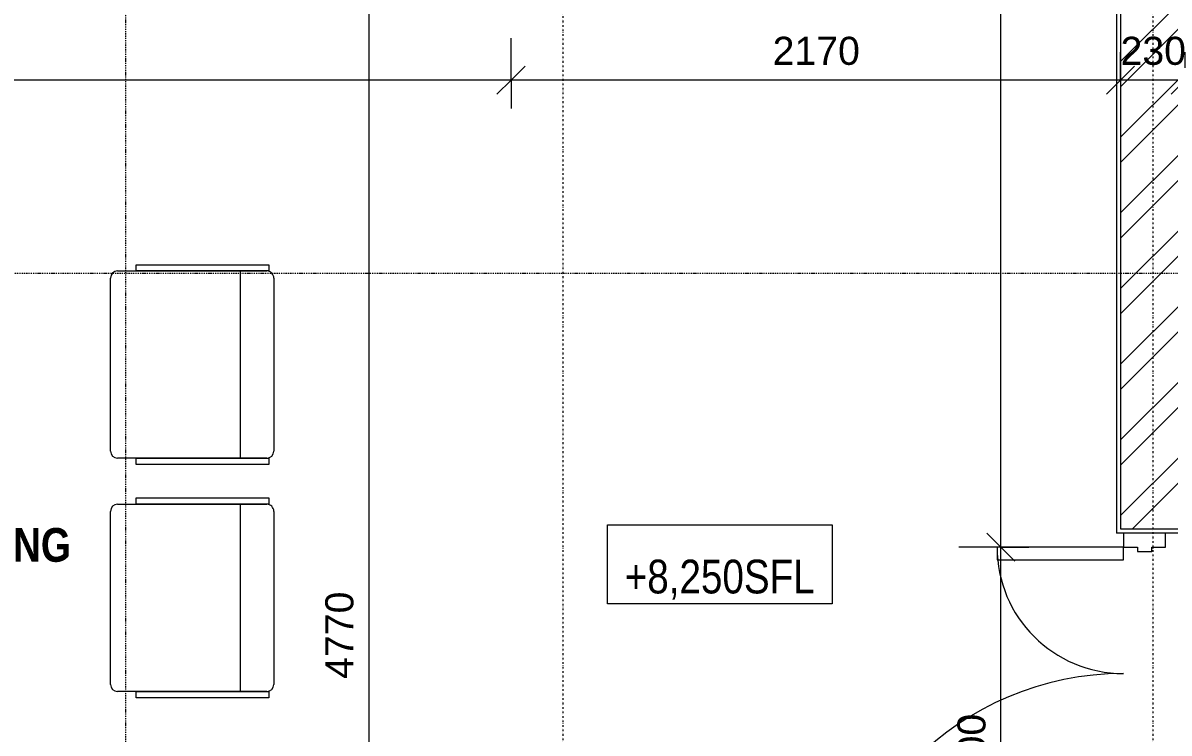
# Model space of a CAD drawing. Header units: millimetres. Extents: x -20313 to 11793, y -15775 to 12805.
# Drawn here: x -8393 to -4313, y -1638 to 890 of the extents above; entities that cross this region are included whole.
import ezdxf

# ---------------------------------------------------------------- set-up
doc = ezdxf.new("R2010")
doc.units = ezdxf.units.MM
doc.linetypes.add('Dash dot', pattern=[15.875, 6.35, -4.7625, 0, -4.7625])
doc.linetypes.add('TD_Level Line', pattern=[8, 4, -2, 0, -2])
for name, color, linetype, lineweight in [('A-ANNO-DIMS', 211, 'Continuous', 9), ('A-ANNO-DIMS-100', 211, 'Continuous', 9), ('A-AREA-IDEN', 2, 'Continuous', 9), ('A-DOOR', 31, 'Continuous', 5), ('A-DOOR-FRAM', 31, 'Continuous', 5), ('A-WALL', 113, 'Continuous', 5), ('A-WALL-PATT', 111, 'Continuous', 18), ('G-ANNO-DIMS', 111, 'Continuous', 9), ('G-ANNO-SYMB', 111, 'Continuous', 9), ('I-FURN', 30, 'Continuous', 5), ('I-WALL', 2, 'Continuous', 5), ('S-GRID', 1, 'Continuous', 9)]:
    doc.layers.add(name, color=color, linetype=linetype, lineweight=lineweight)
doc.styles.add('Arial Narrow_1', font='ARIALN.TTF', dxfattribs={"height": 120})
doc.styles.add('Arial Narrow_B_1', font='ARIALNB.TTF', dxfattribs={"height": 120})
doc.styles.add('Arial_2', font='arial.ttf', dxfattribs={"height": 100})
doc.dimstyles.new('Arial_1_0', dxfattribs={"dimscale": 304.8, "dimtxt": 102.02594, "dimasz": 0.328084, "dimexe": 0.328084, "dimexo": 0.0625, "dimgap": 0.082021, "dimtad": 1, "dimdec": 0, "dimzin": 0, "dimdsep": 46, "dimtxsty": 'Arial_2', "dimblk1": 'OBLIQUE', "dimblk2": 'OBLIQUE', "dimsah": 1, "dimcen": 0.09, "dimdle": 0.328084, "dimazin": 0, "dimtfac": 1, "dimtdec": 4, "dimtix": 1, "dimtmove": 0, "dimatfit": 3, "dimfxl": 0.492126, "dimfxlon": 1, "dimtvp": 1, "dimtolj": 1, "dimtzin": 0, "dimarcsym": 2})

# ---------------------------------------------------------------- blocks, each defined once
blk = doc.blocks.new('Haworth_Chair_AsterX_XFrame - Aster X-1090279-02_Pent floor')
at = {"layer": 'I-FURN'}
for p, q in [((-308, 295.9), (308, 295.9)), ((-333.4, -260.4), (-333.4, 270.5)), ((333.4, 270.5), (333.4, -260.4)), ((-355.6, 204.6), (-333.4, 204.6)), ((-355.6, -268.2), (-355.6, 204.6)), ((-333.4, 204.6), (-333.4, -268.2)), ((333.4, 204.6), (355.6, 204.6)), ((333.4, -268.2), (333.4, 204.6)), ((355.6, 204.6), (355.6, -268.2)), ((-333.4, -167.6), (333.4, -167.6)), ((-333.4, -268.2), (-355.6, -268.2)), ((355.6, -268.2), (333.4, -268.2)), ((308, -285.8), (-308, -285.8))]:
    blk.add_line(p, q, dxfattribs=at)
for centre, start, end in [((-308, 270.5), 90, 180), ((308, 270.5), 0, 90), ((-308, -260.4), 180, 270), ((308, -260.4), 270, 0)]:
    blk.add_arc(centre, 25.4, start, end, dxfattribs=at)
blk = doc.blocks.new('M_Door-Passage-Uneven-Flush - 1350 x 2000mm-1230447-02_Pent floor')
at = {"layer": 'A-DOOR'}
for p, q in [((-750, 111.35), (-750, 1161.35)), ((-750, 1161.35), (-705, 1161.35)), ((-705, 1161.35), (-705, 111.35)), ((750, 561.35), (705, 561.35)), ((705, 561.35), (705, 111.35)), ((750, 111.35), (750, 561.35)), ((-705, 111.35), (-750, 111.35)), ((705, 111.35), (750, 111.35))]:
    blk.add_line(p, q, dxfattribs=at)
for centre, radius, start, end in [((-750, 111.35), 1050, 0, 90), ((750, 111.35), 450, 90, 180)]:
    blk.add_arc(centre, radius, start, end, dxfattribs=at)
at = {"layer": 'A-DOOR-FRAM'}
for p, q in [((-750, 111.35), (-800, 111.35)), ((-800, 111.35), (-800, -38.65)), ((-750, 61.5875), (-750, 111.35)), ((750, 111.35), (750, 61.5875)), ((800, 111.35), (750, 111.35)), ((800, -38.65), (800, 111.35)), ((-734.125, 61.5875), (-750, 61.5875)), ((-734.125, 10.5625), (-734.125, 61.5875)), ((750, 61.5875), (734.125, 61.5875)), ((734.125, 61.5875), (734.125, 10.5625)), ((-750, -38.65), (-750, 10.5625)), ((-750, 10.5625), (-734.125, 10.5625)), ((734.125, 10.5625), (750, 10.5625)), ((750, 10.5625), (750, -38.65)), ((-800, -38.65), (-750, -38.65)), ((750, -38.65), (800, -38.65))]:
    blk.add_line(p, q, dxfattribs=at)
blk = doc.blocks.new('DIMBLOCK56-02_Pent floor')
at = {"layer": 'A-ANNO-DIMS-100', "transparency": 16777216}
for p, q in [((-7162.3, 1093.5), (-7212.3, 1143.5)), ((-7162.3, 1093.5), (-7262.3, 1093.5)), ((-7162.3, 1093.5), (-7162.3, -3676.5)), ((-7162.3, 1093.5), (-7112.3, 1043.5)), ((-7162.3, 1093.5), (-7012.3, 1093.5)), ((-7162.3, -3676.5), (-7212.3, -3626.5)), ((-7162.3, -3676.5), (-7262.3, -3676.5)), ((-7162.3, -3676.5), (-7112.3, -3726.5)), ((-7162.3, -3676.5), (-7012.3, -3676.5))]:
    blk.add_line(p, q, dxfattribs=at)
at = {"layer": 'A-ANNO-DIMS-100', "color": 0, "transparency": 16777216, "insert": (-7317.1, -1445.4), "char_height": 100, "width": 369.177, "attachment_point": 1, "rotation": 90, "line_spacing_factor": 0.941778, "style": 'Arial_2'}
blk.add_mtext('4770', dxfattribs=at)
blk = doc.blocks.new('_Oblique')
at = {"color": 0, "linetype": 'ByBlock', "lineweight": -2}
blk.add_line((-0.5, -0.5), (0.5, 0.5), dxfattribs=at)
blk = doc.blocks.new('DIMBLOCK65-02_Pent floor')
at = {"layer": 'A-ANNO-DIMS-100', "transparency": 16777216}
for p, q in [((-4912.2, -976.5), (-4962.2, -926.5)), ((-4912.2, -976.5), (-5062.2, -976.5)), ((-4912.2, -2476.5), (-4912.2, -976.5)), ((-4912.2, -976.5), (-4862.2, -1026.5)), ((-4912.2, -976.5), (-4812.2, -976.5)), ((-4912.2, -2476.5), (-4962.2, -2426.5)), ((-4912.2, -2476.5), (-5062.2, -2476.5)), ((-4912.2, -2476.5), (-4862.2, -2526.5)), ((-4912.2, -2476.5), (-4812.2, -2476.5))]:
    blk.add_line(p, q, dxfattribs=at)
at = {"layer": 'A-ANNO-DIMS-100', "color": 0, "transparency": 16777216, "insert": (-5067, -1880.4), "char_height": 100, "width": 369.177, "attachment_point": 1, "rotation": 90, "line_spacing_factor": 0.941778, "style": 'Arial_2'}
blk.add_mtext('1500', dxfattribs=at)
blk = doc.blocks.new('DIMBLOCK66-02_Pent floor')
at = {"layer": 'A-ANNO-DIMS-100', "transparency": 16777216}
for p, q in [((-4912.2, 3143.5), (-4962.2, 3193.5)), ((-4912.2, 3143.5), (-5062.2, 3143.5)), ((-4912.2, -976.5), (-4912.2, 3143.5)), ((-4912.2, 3143.5), (-4862.2, 3093.5)), ((-4912.2, 3143.5), (-4812.2, 3143.5)), ((-4912.2, -976.5), (-4962.2, -926.5)), ((-4912.2, -976.5), (-5062.2, -976.5)), ((-4912.2, -976.5), (-4862.2, -1026.5)), ((-4912.2, -976.5), (-4812.2, -976.5))]:
    blk.add_line(p, q, dxfattribs=at)
at = {"layer": 'A-ANNO-DIMS-100', "color": 0, "transparency": 16777216, "insert": (-5067, 929.6), "char_height": 100, "width": 369.177, "attachment_point": 1, "rotation": 90, "line_spacing_factor": 0.941778, "style": 'Arial_2'}
blk.add_mtext('4120', dxfattribs=at)
blk = doc.blocks.new('Spot Elevations - _-1243852-02_Pent floor')
at = {"layer": 'G-ANNO-DIMS'}
for p, q in [((-4, 0), (-4, 2.8125)), ((-4, 2.8125), (4, 2.8125)), ((4, 2.8125), (4, 0)), ((4, 0), (-4, 0))]:
    blk.add_line(p, q, dxfattribs=at)
blk = doc.blocks.new('DIMBLOCK117-02_Pent floor')
at = {"layer": 'A-ANNO-DIMS-100', "transparency": 16777216}
for p, q in [((-4486, 685.9), (-4486, 785.9)), ((-4256, 685.9), (-4256, 785.9)), ((-4486, 685.9), (-4436, 735.9)), ((-4256, 685.9), (-4206, 735.9)), ((-4486, 685.9), (-4536, 635.9)), ((-4256, 685.9), (-4486, 685.9)), ((-4486, 685.9), (-4486, 535.9)), ((-4256, 685.9), (-4306, 635.9)), ((-4256, 685.9), (-4256, 535.9))]:
    blk.add_line(p, q, dxfattribs=at)
at = {"layer": 'A-ANNO-DIMS-100', "color": 0, "transparency": 16777216, "insert": (-4486.3, 840.7), "char_height": 100, "width": 276.883, "attachment_point": 1, "line_spacing_factor": 0.941778, "style": 'Arial_2'}
blk.add_mtext('230', dxfattribs=at)
blk = doc.blocks.new('DIMBLOCK118-02_Pent floor')
at = {"layer": 'A-ANNO-DIMS-100', "transparency": 16777216}
for p, q in [((-6656, 685.9), (-6656, 835.9)), ((-4486, 685.9), (-4486, 785.9)), ((-6656, 685.9), (-6606, 735.9)), ((-4486, 685.9), (-4436, 735.9)), ((-6656, 685.9), (-6706, 635.9)), ((-4486, 685.9), (-6656, 685.9)), ((-6656, 685.9), (-6656, 585.9)), ((-4486, 685.9), (-4536, 635.9)), ((-4486, 685.9), (-4486, 535.9))]:
    blk.add_line(p, q, dxfattribs=at)
at = {"layer": 'A-ANNO-DIMS-100', "color": 0, "transparency": 16777216, "insert": (-5724.8, 840.7), "char_height": 100, "width": 369.177, "attachment_point": 1, "line_spacing_factor": 0.941778, "style": 'Arial_2'}
blk.add_mtext('2170', dxfattribs=at)
blk = doc.blocks.new('DIMBLOCK119-02_Pent floor')
at = {"layer": 'A-ANNO-DIMS-100', "transparency": 16777216}
for p, q in [((-6656, 685.9), (-6656, 835.9)), ((-12356, 685.9), (-12356, 785.9)), ((-12356, 685.9), (-12306, 735.9)), ((-6656, 685.9), (-6606, 735.9)), ((-12356, 685.9), (-12406, 635.9)), ((-6656, 685.9), (-12356, 685.9)), ((-12356, 685.9), (-12356, 535.9)), ((-6656, 685.9), (-6706, 635.9)), ((-6656, 685.9), (-6656, 585.9))]:
    blk.add_line(p, q, dxfattribs=at)
at = {"layer": 'A-ANNO-DIMS-100', "color": 0, "transparency": 16777216, "insert": (-9659.8, 840.7), "char_height": 100, "width": 369.177, "attachment_point": 1, "line_spacing_factor": 0.941778, "style": 'Arial_2'}
blk.add_mtext('5700', dxfattribs=at)

msp = doc.modelspace()

# ---------------------------------------------------------------- hatches: boundary and pattern name
at = {"layer": 'A-WALL-PATT', "lineweight": 5}
h = msp.add_hatch(dxfattribs=at)
h.set_pattern_fill('FP_1', color=256, style=0, pattern_type=2)
h.set_pattern_definition([(45, (-8404.18, -5860.1), (-134.7038, 134.7038), []), (45, (-8314.37, -5860.1), (-134.7038, 134.7038), [])])
h.paths.add_polyline_path([(-4256, -911.5), (-4256, 6323.5), (-4486, 6323.5), (-4486, -911.5), (-4371, -911.5)])

# ---------------------------------------------------------------- linework, layer by layer
at = {"layer": 'A-WALL', "lineweight": 18}
for p, q in [((-4486, 3143.5), (-4486, -911.5)), ((-4486, -911.5), (-4256, -911.5))]:
    msp.add_line(p, q, dxfattribs=at)
at = {"layer": 'G-ANNO-SYMB', "linetype": 'TD_Level Line', "lineweight": 18}
for p, q in [((-8028.9, 11512.7), (-8028.9, -14482.8)), ((-18919.7, -0.9), (10398.9, -0.9))]:
    msp.add_line(p, q, dxfattribs=at)
at = {"layer": 'I-WALL', "lineweight": 18}
for p, q in [((-4501, 3128.5), (-4501, -926.5)), ((-4476, -926.5), (-4501, -926.5)), ((-4241, -926.5), (-4326, -926.5))]:
    msp.add_line(p, q, dxfattribs=at)
at = {"layer": 'S-GRID', "linetype": 'Dash dot', "lineweight": 18}
for p, q in [((-6471, 8502.5), (-6471, -11866.6)), ((-4371, 8502.5), (-4371, -11866.6))]:
    msp.add_line(p, q, dxfattribs=at)

# ---------------------------------------------------------------- block references
at = {"layer": 'A-DOOR', "rotation": 90.00000000000007}
msp.add_blockref('M_Door-Passage-Uneven-Flush - 1350 x 2000mm-1230447-02_Pent floor', (-4364.6, -1726.5), dxfattribs=at)
at = {"layer": 'G-ANNO-DIMS', "xscale": 99.99999999999994, "yscale": 99.99999999999994, "zscale": 99.99999999999994}
msp.add_blockref('Spot Elevations - _-1243852-02_Pent floor', (-5913, -1178.1), dxfattribs=at)
at = {"layer": 'I-FURN', "color": 254, "rotation": 90.00000000000074}
for p in [(-7786, -326.4), (-7786, -1157)]:
    msp.add_blockref('Haworth_Chair_AsterX_XFrame - Aster X-1090279-02_Pent floor', p, dxfattribs=at)

# ---------------------------------------------------------------- texts
at = {"layer": 'A-AREA-IDEN', "insert": (-9230.7, -908.4), "char_height": 120, "width": 1306.751, "attachment_point": 1, "style": 'Arial Narrow_B_1'}
msp.add_mtext('FAMILY LIVING', dxfattribs=at)
at = {"layer": 'G-ANNO-DIMS', "insert": (-6251.3, -1021.1), "char_height": 120, "width": 812.014, "attachment_point": 1, "line_spacing_factor": 0.974696, "style": 'Arial Narrow_1'}
msp.add_mtext('+8,250SFL', dxfattribs=at)

# ---------------------------------------------------------------- dimensions: what is measured, and where the dimension line sits
at = {"layer": 'A-ANNO-DIMS'}
for base, p1, p2, angle, override, picture, middle in [((-4912.2, 3143.5), (-5062.2, -976.5), (-5062.2, 3143.5), 90, {"dimpost": '<>', "dimfxl": 4120}, 'DIMBLOCK66-02_Pent floor', (-4988.2, 1083.5)), ((-7162.3, -3676.5), (-7012.3, 1093.5), (-7012.3, -3676.5), 90, {"dimpost": '<>', "dimfxl": 4770}, 'DIMBLOCK56-02_Pent floor', (-7238.3, -1291.5)), ((-12356, 685.9), (-6656, 835.9), (-12356, 535.9), 0, {"dimpost": '<>', "dimfxl": 5707.889277}, 'DIMBLOCK119-02_Pent floor', (-9506, 761.9)), ((-6656, 685.9), (-4486, 535.9), (-6656, 835.9), 0, {"dimpost": '<>', "dimfxl": 2190.639176}, 'DIMBLOCK118-02_Pent floor', (-5571, 761.9)), ((-4486, 685.9), (-4256, 535.9), (-4486, 535.9), 0, {"dimpost": '<>', "dimfxl": 230}, 'DIMBLOCK117-02_Pent floor', (-4371, 762)), ((-4912.2, -976.5), (-5062.2, -2476.5), (-5062.2, -976.5), 90, {"dimpost": '<>', "dimfxl": 1500}, 'DIMBLOCK65-02_Pent floor', (-4988.2, -1726.5))]:
    dim = msp.add_linear_dim(base=base, p1=p1, p2=p2, angle=angle, dimstyle='Arial_1_0', override=override, dxfattribs=at)
    dim.commit()
    dim.dimension.update_dxf_attribs({"geometry": picture, "text_midpoint": middle})

doc.saveas('drawing.dxf')
